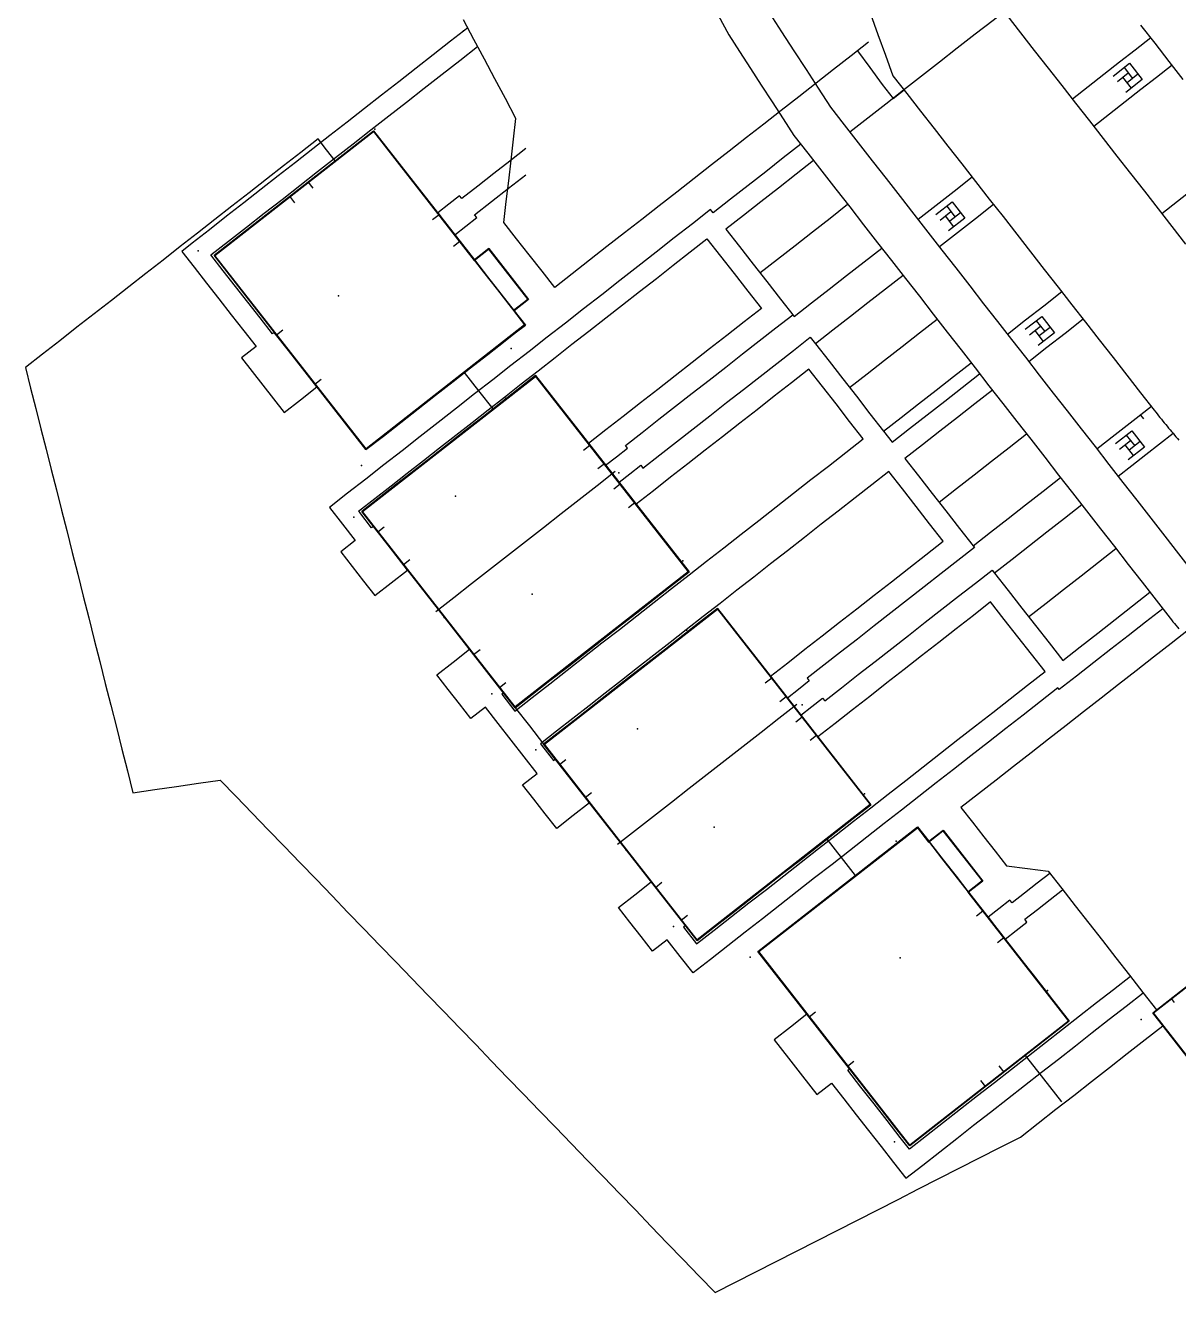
# Model space of a CAD drawing. Header units: metres. Extents: x 337936 to 338469, y 373266 to 374026.
# Drawn here: x 337988.9 to 338038.9, y 373703.4 to 373758.3 of the extents above; entities that cross this region are included whole.
import ezdxf

# ---------------------------------------------------------------- set-up
doc = ezdxf.new("R2010")
doc.units = ezdxf.units.M
for name, color, linetype in [('3D_LINES', 3, 'Continuous'), ('3D_Points', 1, 'Continuous'), ('PLOTS EXTERNAL LEVEL', 6, 'Continuous'), ('PLOTS FFL', 5, 'Continuous')]:
    doc.layers.add(name, color=color, linetype=linetype)

msp = doc.modelspace()

# ---------------------------------------------------------------- linework, layer by layer
at = {"layer": '3D_LINES'}
for points in [[(338034.701, 373761.504, 33.971), (338033.926, 373760.899, 33.973), (338033.151, 373760.293, 33.975), (338032.376, 373759.688, 33.977), (338031.602, 373759.083, 33.979), (338030.827, 373758.477, 33.981), (338030.052, 373757.872, 33.982), (338029.277, 373757.267, 33.984), (338028.502, 373756.662, 33.986), (338027.728, 373756.056, 33.988), (338026.953, 373755.451, 33.99), (338026.178, 373754.846, 33.992), (338025.403, 373754.24, 33.993), (338024.629, 373753.635, 33.995)], [(338021.142, 373758.79, 34.053), (338021.67, 373757.977, 34.044), (338022.198, 373757.163, 34.035), (338022.726, 373756.349, 34.026), (338023.253, 373755.536, 34.017), (338023.781, 373754.722, 34.008), (338024.384, 373753.948, 33.999), (338024.987, 373753.174, 33.99), (338025.591, 373752.4, 33.98), (338026.194, 373751.627, 33.971), (338026.797, 373750.853, 33.962), (338027.4, 373750.079, 33.952), (338028.004, 373749.305, 33.946), (338028.607, 373748.531, 33.946), (338029.21, 373747.757, 33.946), (338029.813, 373746.983, 33.946), (338030.416, 373746.209, 33.946), (338031.02, 373745.435, 33.946), (338031.623, 373744.661, 33.945), (338032.226, 373743.887, 33.927), (338032.829, 373743.114, 33.909), (338033.433, 373742.34, 33.891), (338034.036, 373741.566, 33.873), (338034.639, 373740.792, 33.854), (338035.242, 373740.018, 33.88), (338035.845, 373739.244, 33.906), (338036.449, 373738.47, 33.922), (338037.052, 373737.696, 33.934), (338037.655, 373736.922, 33.947), (338038.258, 373736.148, 33.96), (338038.862, 373735.374, 33.972), (338039.465, 373734.601, 33.985)], [(338025.514, 373758.762, 34.021), (338025.84, 373757.867, 34.013), (338026.166, 373756.971, 34.005), (338026.492, 373756.076, 33.997), (338027.088, 373755.314, 33.988), (338027.683, 373754.551, 33.979), (338028.279, 373753.789, 33.969), (338028.874, 373753.027, 33.96), (338029.47, 373752.264, 33.951), (338030.066, 373751.502, 33.942), (338030.661, 373750.739, 33.941), (338031.257, 373749.977, 33.941), (338031.853, 373749.215, 33.941), (338032.448, 373748.452, 33.941), (338033.044, 373747.69, 33.941), (338033.639, 373746.928, 33.941), (338034.235, 373746.165, 33.936), (338034.831, 373745.403, 33.918), (338035.426, 373744.641, 33.9), (338036.022, 373743.878, 33.882), (338036.617, 373743.116, 33.864), (338037.213, 373742.354, 33.877), (338037.809, 373741.591, 33.903), (338037.87, 373741.514, 33.906), (338037.931, 373741.436, 33.908), (338037.992, 373741.359, 33.911), (338038.054, 373741.281, 33.914), (338038.116, 373741.204, 33.916), (338038.178, 373741.128, 33.919), (338038.24, 373741.051, 33.922), (338038.303, 373740.974, 33.924), (338038.365, 373740.898, 33.927), (338038.429, 373740.822, 33.929), (338038.492, 373740.746, 33.93), (338038.555, 373740.671, 33.931), (338038.619, 373740.595, 33.932), (338038.683, 373740.52, 33.934), (338038.747, 373740.445, 33.935), (338038.811, 373740.37, 33.936), (338038.876, 373740.295, 33.938)], [(338025.431, 373757.528, 34.141), (338024.676, 373756.938, 34.141), (338023.921, 373756.349, 34.141), (338023.166, 373755.759, 34.141), (338022.411, 373755.169, 34.141), (338021.656, 373754.579, 34.141), (338020.901, 373753.989, 34.141), (338020.146, 373753.399, 34.141), (338019.391, 373752.809, 34.141), (338018.636, 373752.219, 34.141), (338017.881, 373751.63, 34.141), (338017.126, 373751.04, 34.141), (338016.371, 373750.45, 34.141), (338015.616, 373749.86, 34.141), (338014.861, 373749.27, 34.141), (338014.106, 373748.68, 34.141), (338013.351, 373748.09, 34.141), (338012.596, 373747.5, 34.141), (338011.841, 373746.911, 34.141), (338011.292, 373747.614, 34.141), (338010.742, 373748.318, 34.141), (338010.192, 373749.022, 34.141), (338009.642, 373749.726, 34.141), (338009.745, 373750.627, 34.141), (338009.849, 373751.528, 34.141), (338009.952, 373752.43, 34.141), (338010.056, 373753.331, 34.141), (338010.159, 373754.232, 34.141), (338009.704, 373755.087, 34.141), (338009.25, 373755.942, 34.141), (338008.795, 373756.797, 34.141), (338008.341, 373757.652, 34.141), (338007.886, 373758.506, 34.141)], [(338018.922, 373758.706, 33.382), (338019.377, 373757.851, 33.382), (338019.848, 373757.125, 33.382), (338020.319, 373756.398, 33.382), (338020.79, 373755.672, 33.382), (338021.261, 373754.946, 33.382), (338021.732, 373754.219, 33.382), (338022.204, 373753.493, 33.382), (338022.807, 373752.719, 33.382), (338023.41, 373751.945, 33.382), (338024.013, 373751.171, 33.382), (338024.617, 373750.397, 33.382), (338025.22, 373749.623, 33.382), (338025.823, 373748.849, 33.382), (338026.427, 373748.075, 33.382), (338027.03, 373747.301, 33.382), (338027.633, 373746.527, 33.382), (338028.236, 373745.753, 33.382), (338028.84, 373744.979, 33.382), (338029.443, 373744.205, 33.382), (338030.046, 373743.431, 33.382), (338030.649, 373742.657, 33.382), (338031.253, 373741.883, 33.382), (338031.856, 373741.109, 33.382), (338032.459, 373740.335, 33.382), (338033.063, 373739.561, 33.382), (338033.666, 373738.787, 33.382), (338034.269, 373738.013, 33.382), (338034.872, 373737.239, 33.382), (338035.476, 373736.465, 33.382), (338036.079, 373735.691, 33.382), (338036.682, 373734.917, 33.382), (338037.285, 373734.143, 33.382), (338037.889, 373733.369, 33.382), (338038.492, 373732.595, 33.382), (338038.554, 373732.517, 33.382), (338038.616, 373732.439, 33.382), (338038.679, 373732.361, 33.382), (338038.742, 373732.284, 33.382), (338038.806, 373732.207, 33.382), (338038.87, 373732.131, 33.382)], [(338031.422, 373758.7, 33.978), (338032.017, 373757.937, 33.968), (338032.613, 373757.175, 33.959), (338033.209, 373756.413, 33.95), (338033.804, 373755.65, 33.941), (338034.4, 373754.888, 33.932), (338034.995, 373754.126, 33.931), (338035.591, 373753.363, 33.931), (338036.187, 373752.601, 33.931), (338036.782, 373751.839, 33.931), (338037.378, 373751.076, 33.931), (338037.973, 373750.314, 33.931), (338038.569, 373749.552, 33.931), (338039.165, 373748.789, 33.916)], [(338039.065, 373755.918, 33.924), (338038.452, 373756.702, 33.924), (338037.84, 373757.486, 33.924), (338037.227, 373758.271, 33.932)], [(338008.075, 373758.152, 34.141), (338007.329, 373757.57, 34.145), (338006.583, 373756.987, 34.149), (338005.838, 373756.404, 34.152), (338005.092, 373755.822, 34.156), (338004.346, 373755.239, 34.16), (338003.601, 373754.657, 34.164), (338002.855, 373754.074, 34.168), (338002.109, 373753.492, 34.172), (338001.364, 373752.909, 34.175), (338000.618, 373752.326, 34.179), (337999.872, 373751.744, 34.183), (337999.127, 373751.161, 34.187), (337998.381, 373750.579, 34.191), (337997.635, 373749.996, 34.195), (337996.89, 373749.413, 34.198), (337996.144, 373748.831, 34.202), (337995.689, 373748.475, 34.201), (337996.226, 373747.788, 34.199), (337996.763, 373747.101, 34.197), (337997.3, 373746.414, 34.195), (337997.836, 373745.727, 34.193), (337998.373, 373745.039, 34.191), (337998.91, 373744.352, 34.189), (337998.28, 373743.86, 34.187), (337998.742, 373743.269, 34.186), (337999.203, 373742.678, 34.184), (337999.665, 373742.087, 34.182), (338000.127, 373741.496, 34.181), (338000.836, 373742.05, 34.179), (338001.545, 373742.604, 34.177), (338000.93, 373743.392, 34.175), (338000.314, 373744.18, 34.172), (337999.698, 373744.968, 34.17), (337999.62, 373744.906, 34.17), (337999.086, 373745.589, 34.168), (337998.553, 373746.272, 34.166), (337998.019, 373746.955, 34.164), (337997.486, 373747.637, 34.162), (337996.952, 373748.32, 34.16), (337997.722, 373748.922, 34.158), (337998.492, 373749.524, 34.156), (337999.262, 373750.125, 34.154), (338000.033, 373750.727, 34.151), (338000.803, 373751.329, 34.149), (338001.573, 373751.93, 34.147), (338002.343, 373752.532, 34.145), (338003.113, 373753.134, 34.143), (338003.883, 373753.735, 34.141), (338004.653, 373754.337, 34.141), (338005.423, 373754.939, 34.141), (338006.193, 373755.54, 34.141), (338006.964, 373756.142, 34.141), (338007.734, 373756.744, 34.141), (338008.504, 373757.345, 34.141)], [(338037.656, 373757.722, 33.926), (338036.976, 373757.191, 33.927), (338036.297, 373756.66, 33.929), (338035.618, 373756.129, 33.931), (338034.938, 373755.599, 33.932), (338034.259, 373755.068, 33.934)], [(338025.431, 373757.528, 34.014), (338024.958, 373757.158, 34.015), (338025.488, 373756.432, 34.007), (338026.019, 373755.706, 33.998), (338026.497, 373755.095, 33.991), (338026.97, 373755.464, 33.99)], [(338038.579, 373756.54, 33.924), (338037.9, 373756.009, 33.925), (338037.221, 373755.478, 33.927), (338036.541, 373754.947, 33.928), (338035.862, 373754.417, 33.93), (338035.183, 373753.886, 33.931)], [(338036.024, 373756.066, 33.928), (338036.733, 373756.62, 33.926), (338037.287, 373755.911, 33.926), (338036.578, 373755.357, 33.928)], [(338036.209, 373755.83, 33.928), (338036.681, 373756.199, 33.927)], [(338036.814, 373755.541, 33.927), (338036.445, 373756.014, 33.927)], [(338036.497, 373756.435, 33.927), (338036.866, 373755.962, 33.927)], [(338037.102, 373756.147, 33.926), (338036.63, 373755.778, 33.927)], [(338002.333, 373752.398, 34.129), (338001.964, 373752.87, 34.125), (338001.595, 373753.343, 34.125), (338000.849, 373752.761, 34.125), (338000.103, 373752.178, 34.125), (337999.357, 373751.595, 34.125), (337998.612, 373751.013, 34.125), (337997.866, 373750.43, 34.125), (337997.12, 373749.847, 34.125), (337996.374, 373749.265, 34.13), (337995.629, 373748.682, 34.13), (337994.883, 373748.1, 34.13), (337994.137, 373747.517, 34.13), (337993.392, 373746.934, 34.13), (337992.646, 373746.352, 34.13), (337991.9, 373745.769, 34.13), (337991.154, 373745.186, 34.13), (337990.409, 373744.604, 34.13), (337989.663, 373744.021, 34.13), (337988.917, 373743.439, 34.13), (337989.141, 373742.557, 34.13), (337989.365, 373741.676, 34.13), (337989.589, 373740.794, 34.13), (337989.813, 373739.913, 34.13), (337990.037, 373739.031, 34.13), (337990.261, 373738.15, 34.13), (337990.485, 373737.269, 34.13), (337990.709, 373736.387, 34.13), (337990.947, 373735.441, 34.13), (337991.186, 373734.495, 34.13), (337991.425, 373733.548, 34.13), (337991.664, 373732.602, 34.13), (337991.903, 373731.656, 34.13), (337992.142, 373730.709, 34.13), (337992.38, 373729.763, 34.13), (337992.619, 373728.817, 34.13), (337992.858, 373727.87, 34.13), (337993.097, 373726.924, 34.13), (337993.336, 373725.978, 34.13), (337993.575, 373725.031, 34.13), (337994.521, 373725.169, 34.13), (337995.467, 373725.306, 34.13), (337996.413, 373725.443, 34.13), (337997.359, 373725.58, 34.13), (337998.05, 373724.864, 34.13), (337998.742, 373724.148, 34.13), (337999.433, 373723.432, 34.13), (338000.124, 373722.716, 34.13), (338000.816, 373722, 34.13), (338001.507, 373721.284, 34.13), (338002.199, 373720.568, 34.13), (338002.89, 373719.852, 34.13), (338003.581, 373719.137, 33.961), (338004.273, 373718.421, 33.946), (338004.964, 373717.705, 33.93), (338005.656, 373716.989, 33.915), (338006.347, 373716.273, 33.9), (338007.038, 373715.557, 33.889), (338007.73, 373714.841, 33.89), (338008.421, 373714.125, 33.891), (338009.112, 373713.409, 33.892), (338009.804, 373712.693, 33.892), (338010.495, 373711.977, 33.893), (338011.187, 373711.261, 33.867), (338011.878, 373710.545, 33.812), (338012.569, 373709.829, 33.789), (338013.261, 373709.113, 33.79), (338013.952, 373708.397, 33.79), (338014.644, 373707.681, 33.79), (338015.335, 373706.965, 33.791), (338016.026, 373706.249, 33.791), (338016.718, 373705.533, 33.801), (338017.409, 373704.817, 33.827), (338018.101, 373704.101, 33.852), (338018.792, 373703.385, 33.878), (338019.673, 373703.834, 33.873), (338020.554, 373704.283, 33.869), (338021.435, 373704.732, 33.864), (338022.316, 373705.181, 33.859), (338023.197, 373705.63, 33.854), (338024.078, 373706.079, 33.849), (338024.959, 373706.528, 33.844), (338025.84, 373706.976, 33.839), (338026.721, 373707.425, 33.821), (338027.602, 373707.874, 33.822), (338028.483, 373708.323, 33.843), (338029.364, 373708.772, 33.864), (338030.245, 373709.221, 33.886), (338031.126, 373709.67, 33.907), (338032.007, 373710.119, 33.929), (338032.779, 373710.722, 33.955), (338033.55, 373711.325, 33.981), (338034.322, 373711.928, 34.007), (338035.094, 373712.531, 34.033), (338035.866, 373713.134, 34.059), (338036.638, 373713.737, 34.085), (338037.41, 373714.34, 34.111), (338038.181, 373714.943, 34.125)], [(337997.093, 373748.303, 34.141), (337997.69, 373747.538, 34.141), (337998.288, 373746.773, 34.141), (337998.885, 373746.008, 34.141), (337999.483, 373745.243, 34.141), (338000.081, 373744.478, 34.141), (338000.678, 373743.714, 34.141), (338001.276, 373742.949, 34.141), (338001.873, 373742.184, 34.141), (338002.471, 373741.419, 34.141), (338003.069, 373740.654, 34.141), (338003.666, 373739.889, 34.141), (338004.421, 373740.478, 34.141), (338005.175, 373741.068, 34.141), (338005.929, 373741.657, 34.141), (338006.684, 373742.246, 34.141), (338007.438, 373742.836, 34.141), (338008.192, 373743.425, 34.141), (338008.947, 373744.014, 34.141), (338009.701, 373744.604, 34.141), (338010.137, 373744.945, 34.141), (338010.573, 373745.285, 34.141), (338009.976, 373746.05, 34.141), (338009.378, 373746.815, 34.141), (338008.78, 373747.58, 34.141), (338008.183, 373748.345, 34.141), (338007.585, 373749.11, 34.141), (338006.988, 373749.875, 34.141), (338006.39, 373750.64, 34.141), (338005.792, 373751.405, 34.141), (338005.195, 373752.169, 34.141), (338004.597, 373752.934, 34.141), (338003.999, 373753.699, 34.141)], [(338022.499, 373753.113, 33.992), (338021.739, 373752.519, 33.992), (338020.979, 373751.925, 33.992), (338020.219, 373751.332, 33.992), (338019.459, 373750.738, 33.992), (338018.699, 373750.144, 33.992), (338018.592, 373750.281, 33.992), (338017.806, 373749.667, 33.992), (338017.02, 373749.053, 33.992), (338016.234, 373748.439, 33.992), (338015.448, 373747.825, 33.992), (338014.662, 373747.211, 33.992), (338013.876, 373746.597, 33.992), (338013.09, 373745.983, 33.992), (338012.304, 373745.368, 33.992), (338011.518, 373744.754, 33.992), (338010.732, 373744.14, 33.992), (338009.946, 373743.526, 33.992), (338009.16, 373742.912, 33.992), (338008.374, 373742.298, 33.992), (338007.588, 373741.684, 33.992), (338006.802, 373741.07, 33.992), (338006.016, 373740.456, 33.992), (338005.23, 373739.842, 33.992), (338004.444, 373739.227, 33.992), (338003.658, 373738.613, 33.992), (338002.872, 373737.999, 33.992), (338002.086, 373737.385, 33.992), (338002.646, 373736.668, 33.992), (338003.206, 373735.951, 33.992), (338002.576, 373735.458, 33.992), (338003.068, 373734.828, 33.992), (338003.561, 373734.198, 33.992), (338004.053, 373733.567, 33.992), (338004.763, 373734.121, 33.992), (338005.472, 373734.675, 33.992), (338004.979, 373735.306, 33.992), (338004.487, 373735.936, 33.992), (338003.994, 373736.567, 33.992), (338003.915, 373736.505, 33.992), (338003.401, 373737.163, 33.992), (338003.349, 373737.23, 33.992), (338004.051, 373737.778, 33.99), (338004.753, 373738.327, 33.987), (338005.454, 373738.875, 33.985), (338006.156, 373739.423, 33.983), (338006.858, 373739.971, 33.981), (338007.559, 373740.52, 33.979), (338008.261, 373741.068, 33.977), (338008.963, 373741.616, 33.975), (338009.665, 373742.164, 33.973), (338010.396, 373742.736, 33.973), (338011.127, 373743.307, 33.973), (338011.858, 373743.878, 33.973), (338012.589, 373744.449, 33.973), (338013.32, 373745.02, 33.973), (338014.051, 373745.591, 33.973), (338014.782, 373746.162, 33.973), (338015.513, 373746.733, 33.973), (338016.244, 373747.305, 33.973), (338016.975, 373747.876, 33.973), (338017.706, 373748.447, 33.973), (338018.437, 373749.018, 33.973), (338019.026, 373748.264, 33.973), (338019.615, 373747.51, 33.973), (338020.204, 373746.757, 33.973), (338020.793, 373746.003, 33.973), (338020.044, 373745.418, 33.973), (338019.296, 373744.834, 33.973), (338018.548, 373744.249, 33.973), (338017.8, 373743.665, 33.973), (338017.052, 373743.08, 33.973), (338016.303, 373742.496, 33.973), (338015.555, 373741.911, 33.973), (338014.807, 373741.326, 33.973), (338014.059, 373740.742, 33.973), (338013.311, 373740.157, 33.973), (338013.68, 373739.684, 33.973), (338014.049, 373739.212, 33.973), (338014.522, 373739.581, 33.973), (338014.995, 373739.95, 33.973), (338014.903, 373740.069, 33.973), (338015.627, 373740.635, 33.973), (338016.352, 373741.201, 33.973), (338017.076, 373741.767, 33.973), (338017.801, 373742.333, 33.973), (338018.525, 373742.899, 33.973), (338019.25, 373743.465, 33.973), (338019.975, 373744.031, 33.973), (338020.699, 373744.597, 33.973), (338021.424, 373745.163, 33.973), (338022.148, 373745.73, 33.973)], [(338010.586, 373752.927, 34.125), (338009.894, 373752.386, 34.125), (338009.201, 373751.845, 34.125), (338008.509, 373751.304, 34.125), (338007.817, 373750.763, 34.125), (338007.724, 373750.881, 34.125), (338007.251, 373750.512, 34.125), (338006.779, 373750.142, 34.125), (338007.148, 373749.669, 34.125), (338007.517, 373749.197, 34.125), (338007.99, 373749.566, 34.125), (338008.463, 373749.935, 34.125), (338008.371, 373750.054, 34.125), (338009.109, 373750.631, 34.125), (338009.848, 373751.208, 34.125), (338010.586, 373751.785, 34.125)], [(338041.534, 373752.757, 33.924), (338040.855, 373752.226, 33.925), (338040.176, 373751.696, 33.927), (338039.496, 373751.165, 33.928), (338038.817, 373750.634, 33.93), (338038.138, 373750.103, 33.931)], [(338023.053, 373752.404, 33.999), (338022.293, 373751.81, 34.001), (338021.533, 373751.216, 34.003), (338020.773, 373750.623, 34.004), (338020.013, 373750.029, 34.006), (338019.253, 373749.435, 34.008), (338019.844, 373748.679, 33.999), (338020.435, 373747.922, 33.99), (338021.026, 373747.166, 33.981), (338021.617, 373746.409, 33.971), (338022.208, 373745.653, 33.962), (338022.967, 373746.246, 33.961), (338023.726, 373746.839, 33.959), (338024.485, 373747.432, 33.957), (338025.244, 373748.025, 33.955), (338026.003, 373748.618, 33.953)], [(338029.925, 373751.682, 33.944), (338029.143, 373751.071, 33.946), (338028.361, 373750.46, 33.948), (338027.579, 373749.849, 33.95)], [(338001.388, 373751.211, 34.142), (338001.17, 373751.489, 34.132)], [(338000.582, 373750.582, 34.144), (338000.365, 373750.86, 34.134)], [(338020.731, 373747.544, 33.985), (338021.49, 373748.137, 33.983), (338022.25, 373748.731, 33.982), (338023.009, 373749.324, 33.98), (338023.769, 373749.917, 33.978), (338024.528, 373750.511, 33.976)], [(338028.344, 373750.066, 33.945), (338029.053, 373750.62, 33.944), (338029.607, 373749.911, 33.943), (338028.898, 373749.356, 33.945)], [(338030.849, 373750.5, 33.941), (338030.066, 373749.889, 33.943), (338029.284, 373749.277, 33.944), (338028.501, 373748.666, 33.946)], [(338006.555, 373749.855, 34.125), (338006.833, 373750.072, 34.125)], [(338028.529, 373749.829, 33.945), (338029.001, 373750.199, 33.944)], [(338029.134, 373749.541, 33.944), (338028.765, 373750.014, 33.944)], [(338028.817, 373750.435, 33.944), (338029.186, 373749.962, 33.944)], [(338029.422, 373750.147, 33.943), (338028.95, 373749.778, 33.944)], [(338007.462, 373748.695, 34.125), (338007.74, 373748.912, 34.125)], [(338010.709, 373746.391, 34.116), (338010.134, 373747.127, 34.125), (338009.559, 373747.863, 34.125), (338008.983, 373748.599, 34.125), (338008.363, 373748.114, 34.125), (338008.938, 373747.378, 34.125), (338009.513, 373746.642, 34.125), (338010.088, 373745.906, 34.125)], [(338026.926, 373747.435, 33.949), (338026.167, 373746.842, 33.951), (338025.408, 373746.249, 33.953), (338024.649, 373745.656, 33.954), (338023.891, 373745.064, 33.956), (338023.132, 373744.471, 33.958), (338023.723, 373743.714, 33.958), (338024.314, 373742.958, 33.958), (338024.905, 373742.201, 33.957), (338025.496, 373741.445, 33.957), (338026.087, 373740.688, 33.953), (338026.845, 373741.28, 33.953), (338027.603, 373741.873, 33.952), (338028.361, 373742.465, 33.952), (338029.119, 373743.057, 33.951), (338029.877, 373743.649, 33.949)], [(338033.804, 373746.717, 33.941), (338033.02, 373746.105, 33.942), (338032.236, 373745.493, 33.944), (338031.452, 373744.88, 33.946)], [(338032.223, 373745.101, 33.944), (338032.932, 373745.655, 33.943), (338033.486, 373744.946, 33.927), (338032.777, 373744.392, 33.928)], [(337999.788, 373744.853, 34.145), (338000.065, 373745.071, 34.159)], [(338024.609, 373742.579, 33.958), (338025.368, 373743.172, 33.956), (338026.126, 373743.764, 33.954), (338026.884, 373744.357, 33.953), (338027.643, 373744.949, 33.951), (338028.401, 373745.542, 33.949)], [(338034.727, 373745.535, 33.921), (338033.943, 373744.923, 33.922), (338033.159, 373744.31, 33.922), (338032.374, 373743.697, 33.923)], [(338032.407, 373744.865, 33.939), (338032.88, 373745.234, 33.939)], [(338033.013, 373744.577, 33.928), (338032.644, 373745.049, 33.939)], [(338032.695, 373745.471, 33.943), (338033.065, 373744.998, 33.933)], [(338033.301, 373745.182, 33.933), (338032.828, 373744.813, 33.933)], [(338029.966, 373735.724, 33.802), (338030.023, 373735.651, 33.802), (338029.298, 373735.085, 33.802), (338028.573, 373734.519, 33.802), (338027.849, 373733.953, 33.802), (338027.124, 373733.387, 33.802), (338026.4, 373732.82, 33.802), (338025.675, 373732.254, 33.802), (338024.951, 373731.688, 33.802), (338024.226, 373731.122, 33.802), (338023.502, 373730.556, 33.802), (338022.777, 373729.99, 33.802), (338022.869, 373729.872, 33.802), (338022.396, 373729.502, 33.802), (338021.924, 373729.133, 33.802), (338021.554, 373729.606, 33.802), (338021.185, 373730.079, 33.802), (338021.933, 373730.663, 33.802), (338022.681, 373731.248, 33.802), (338023.43, 373731.832, 33.802), (338024.178, 373732.417, 33.802), (338024.926, 373733.001, 33.802), (338025.674, 373733.586, 33.802), (338026.422, 373734.171, 33.802), (338027.171, 373734.755, 33.802), (338027.919, 373735.34, 33.802), (338028.667, 373735.924, 33.802), (338028.078, 373736.678, 33.802), (338027.489, 373737.432, 33.802), (338026.9, 373738.186, 33.802), (338026.311, 373738.939, 33.802), (338025.58, 373738.368, 33.802), (338024.849, 373737.797, 33.802), (338024.118, 373737.226, 33.802), (338023.387, 373736.655, 33.802), (338022.656, 373736.084, 33.802), (338021.925, 373735.513, 33.802), (338021.194, 373734.941, 33.802), (338020.463, 373734.37, 33.802), (338019.732, 373733.799, 33.802), (338019.001, 373733.228, 33.802), (338018.27, 373732.657, 33.802), (338017.539, 373732.086, 33.802), (338016.837, 373731.537, 33.802), (338016.136, 373730.989, 33.802), (338015.434, 373730.441, 33.802), (338014.732, 373729.893, 33.802), (338014.03, 373729.344, 33.802), (338013.329, 373728.796, 33.802), (338012.627, 373728.248, 33.802), (338011.925, 373727.7, 33.802), (338011.223, 373727.151, 33.802), (338011.275, 373727.085, 33.803), (338011.79, 373726.426, 33.811), (338011.869, 373726.488, 33.811), (338012.361, 373725.858, 33.818), (338012.854, 373725.227, 33.826), (338013.346, 373724.597, 33.833), (338012.637, 373724.043, 33.841), (338011.928, 373723.489, 33.849), (338011.435, 373724.119, 33.856), (338010.943, 373724.749, 33.863), (338010.45, 373725.38, 33.87), (338011.081, 373725.872, 33.877), (338010.52, 373726.589, 33.885), (338009.96, 373727.306, 33.893), (338009.4, 373728.024, 33.901), (338008.84, 373728.741, 33.909), (338008.209, 373728.248, 33.916), (338007.717, 373728.879, 33.924), (338007.224, 373729.509, 33.931), (338006.732, 373730.139, 33.938), (338007.441, 373730.693, 33.946), (338008.15, 373731.248, 33.954), (338008.642, 373730.617, 33.961), (338009.135, 373729.987, 33.968), (338009.628, 373729.356, 33.975), (338009.549, 373729.295, 33.976), (338010.115, 373728.57, 33.976), (338010.87, 373729.159, 33.976), (338011.624, 373729.749, 33.976), (338012.378, 373730.338, 33.976), (338013.133, 373730.927, 33.976), (338013.887, 373731.517, 33.976), (338014.642, 373732.106, 33.976), (338015.396, 373732.696, 33.976), (338016.15, 373733.285, 33.976), (338016.905, 373733.874, 33.976), (338017.659, 373734.464, 33.976), (338018.413, 373735.053, 33.976), (338019.168, 373735.643, 33.976), (338019.922, 373736.232, 33.976), (338020.677, 373736.821, 33.976), (338021.431, 373737.411, 33.976), (338022.185, 373738, 33.976), (338022.94, 373738.59, 33.976), (338023.694, 373739.179, 33.976), (338024.449, 373739.768, 33.976), (338025.203, 373740.358, 33.976), (338024.614, 373741.112, 33.976), (338024.025, 373741.865, 33.976), (338023.436, 373742.619, 33.976), (338022.847, 373743.373, 33.976), (338022.099, 373742.788, 33.976), (338021.351, 373742.204, 33.976), (338020.603, 373741.619, 33.976), (338019.855, 373741.035, 33.976), (338019.106, 373740.45, 33.976), (338018.358, 373739.866, 33.976), (338017.61, 373739.281, 33.976), (338016.862, 373738.696, 33.976), (338016.114, 373738.112, 33.976), (338015.365, 373737.527, 33.976), (338014.996, 373738, 33.976), (338014.627, 373738.473, 33.976), (338015.099, 373738.842, 33.977), (338015.572, 373739.212, 33.977), (338015.665, 373739.093, 33.977), (338016.389, 373739.66, 33.977), (338017.114, 373740.226, 33.977), (338017.838, 373740.792, 33.977), (338018.563, 373741.358, 33.977), (338019.287, 373741.924, 33.977), (338020.012, 373742.49, 33.977), (338020.736, 373743.056, 33.977), (338021.461, 373743.622, 33.977), (338022.186, 373744.188, 33.977), (338022.91, 373744.754, 33.977), (338023.132, 373744.471, 33.977)], [(338001.456, 373742.718, 34.146), (338001.734, 373742.935, 34.161)], [(338006.811, 373732.961, 33.98), (338007.071, 373732.628, 33.975), (338007.666, 373731.867, 33.975), (338008.261, 373731.105, 33.975), (338008.856, 373730.344, 33.975), (338009.451, 373729.582, 33.976), (338009.792, 373729.146, 33.975), (338010.132, 373728.71, 33.975), (338010.885, 373729.298, 33.975), (338011.638, 373729.886, 33.975), (338012.391, 373730.474, 33.975), (338013.143, 373731.062, 33.975), (338013.896, 373731.651, 33.975), (338014.649, 373732.239, 33.975), (338015.401, 373732.827, 33.975), (338016.154, 373733.415, 33.975), (338016.907, 373734.003, 33.975), (338017.659, 373734.591, 33.975), (338017.323, 373735.021, 33.975), (338016.726, 373735.785, 33.975), (338016.129, 373736.55, 33.975), (338015.532, 373737.314, 33.975), (338014.935, 373738.078, 33.975), (338014.338, 373738.842, 33.976), (338013.784, 373739.551, 33.975), (338013.231, 373740.259, 33.975), (338012.677, 373740.968, 33.975), (338012.124, 373741.676, 33.974), (338011.57, 373742.385, 33.974), (338011.016, 373743.094, 33.974), (338010.264, 373742.506, 33.974), (338009.511, 373741.917, 33.973), (338008.758, 373741.329, 33.976), (338008.006, 373740.741, 33.978), (338007.253, 373740.153, 33.98), (338006.5, 373739.565, 33.983), (338005.748, 373738.977, 33.985), (338004.995, 373738.389, 33.987), (338004.242, 373737.801, 33.99), (338003.489, 373737.213, 33.992), (338004.043, 373736.504, 33.99), (338004.597, 373735.796, 33.988), (338005.15, 373735.087, 33.986), (338005.704, 373734.379, 33.984), (338006.257, 373733.67, 33.982), (338006.811, 373732.961, 33.98)], [(338009.173, 373741.654, 33.995), (338008.558, 373742.442, 34.015), (338007.942, 373743.23, 34.049)], [(338026.087, 373740.688, 33.953), (338026.456, 373740.215, 33.942), (338027.214, 373740.807, 33.942), (338027.972, 373741.4, 33.941), (338028.73, 373741.992, 33.941), (338029.487, 373742.584, 33.941), (338030.245, 373743.176, 33.94)], [(338030.798, 373742.466, 33.923), (338030.041, 373741.874, 33.924), (338029.283, 373741.282, 33.924), (338028.526, 373740.69, 33.925), (338027.768, 373740.098, 33.925), (338027.01, 373739.506, 33.926), (338027.601, 373738.75, 33.908), (338028.193, 373737.993, 33.89), (338028.784, 373737.237, 33.872), (338029.375, 373736.48, 33.854), (338029.966, 373735.724, 33.851), (338030.722, 373736.315, 33.855), (338031.479, 373736.906, 33.86), (338032.236, 373737.497, 33.864), (338032.993, 373738.089, 33.869), (338033.749, 373738.68, 33.874)], [(338037.682, 373741.753, 33.898), (338036.897, 373741.139, 33.893), (338036.111, 373740.525, 33.888), (338035.325, 373739.911, 33.883)], [(338037.21, 373741.383, 33.895), (338037.336, 373741.222, 33.9)], [(338036.121, 373740.153, 33.895), (338036.831, 373740.707, 33.899), (338037.385, 373739.997, 33.922), (338036.675, 373739.443, 33.917)], [(338013.087, 373739.87, 33.976), (338013.365, 373740.087, 33.999)], [(338028.488, 373737.615, 33.881), (338029.245, 373738.207, 33.881), (338030.002, 373738.798, 33.88), (338030.76, 373739.39, 33.88), (338031.517, 373739.981, 33.879), (338032.274, 373740.573, 33.879)], [(338038.626, 373740.587, 33.933), (338038.031, 373740.122, 33.929), (338037.437, 373739.657, 33.925), (338036.842, 373739.193, 33.921), (338036.247, 373738.728, 33.917)], [(338036.306, 373739.916, 33.903), (338036.779, 373740.285, 33.906)], [(338036.912, 373739.628, 33.919), (338036.542, 373740.101, 33.904)], [(338036.594, 373740.522, 33.898), (338036.964, 373740.049, 33.914)], [(338037.2, 373740.234, 33.915), (338036.727, 373739.864, 33.913)], [(338013.717, 373739.065, 33.986), (338013.995, 373739.282, 33.976)], [(338014.456, 373738.935, 33.976), (338013.68, 373738.328, 33.975), (338012.903, 373737.722, 33.975), (338012.127, 373737.115, 33.975), (338011.351, 373736.508, 33.975), (338010.574, 373735.902, 33.975), (338009.798, 373735.295, 33.975), (338009.022, 373734.689, 33.975), (338008.245, 373734.082, 33.975), (338007.469, 373733.476, 33.975), (338006.693, 373732.869, 33.975)], [(338014.403, 373738.186, 33.976), (338014.681, 373738.403, 33.976)], [(338015.033, 373737.38, 33.989), (338015.311, 373737.597, 33.98)], [(338034.672, 373737.497, 33.907), (338033.915, 373736.906, 33.903), (338033.159, 373736.315, 33.898), (338032.402, 373735.724, 33.893), (338031.646, 373735.133, 33.888), (338030.889, 373734.542, 33.884), (338031.48, 373733.785, 33.896), (338032.071, 373733.029, 33.908), (338032.662, 373732.272, 33.921), (338033.253, 373731.516, 33.933), (338033.844, 373730.759, 33.945), (338034.6, 373731.35, 33.95), (338035.356, 373731.94, 33.955), (338036.111, 373732.53, 33.96), (338036.867, 373733.121, 33.964), (338037.622, 373733.711, 33.969)], [(338004.176, 373736.334, 33.988), (338004.454, 373736.551, 34.002)], [(338032.367, 373732.651, 33.914), (338033.123, 373733.241, 33.919), (338033.879, 373733.832, 33.924), (338034.635, 373734.423, 33.929), (338035.391, 373735.013, 33.934), (338036.147, 373735.604, 33.938)], [(338005.29, 373734.908, 33.983), (338005.568, 373735.125, 33.997)], [(338038.177, 373733.002, 33.803), (338037.429, 373732.418, 33.803), (338036.681, 373731.833, 33.803), (338035.933, 373731.249, 33.803), (338035.185, 373730.665, 33.803), (338034.437, 373730.08, 33.803), (338033.689, 373729.496, 33.803), (338033.631, 373729.57, 33.803), (338032.879, 373728.982, 33.803), (338032.127, 373728.394, 33.803), (338031.375, 373727.807, 33.803), (338030.622, 373727.219, 33.803), (338029.87, 373726.631, 33.803), (338029.118, 373726.044, 33.803), (338028.366, 373725.456, 33.803), (338027.614, 373724.868, 33.803), (338026.861, 373724.28, 33.803), (338026.109, 373723.693, 33.803), (338025.357, 373723.105, 33.803), (338024.605, 373722.517, 33.803), (338023.852, 373721.93, 33.803), (338023.1, 373721.342, 33.803), (338022.348, 373720.754, 33.803), (338021.596, 373720.166, 33.803), (338020.843, 373719.579, 33.803), (338020.091, 373718.991, 33.803), (338019.339, 373718.403, 33.803), (338018.587, 373717.816, 33.803), (338017.834, 373717.228, 33.803), (338017.274, 373717.945, 33.803), (338016.714, 373718.662, 33.803), (338016.083, 373718.169, 33.803), (338015.591, 373718.8, 33.803), (338015.098, 373719.43, 33.803), (338014.606, 373720.061, 33.803), (338015.315, 373720.615, 33.803), (338016.024, 373721.169, 33.803), (338016.458, 373720.614, 33.803), (338016.892, 373720.059, 33.803), (338017.325, 373719.504, 33.803), (338017.502, 373719.278, 33.814), (338017.423, 373719.216, 33.818), (338017.989, 373718.491, 33.818), (338018.744, 373719.081, 33.817), (338019.498, 373719.67, 33.817), (338020.253, 373720.259, 33.817), (338021.007, 373720.849, 33.816), (338021.761, 373721.438, 33.816), (338022.516, 373722.028, 33.815), (338023.27, 373722.617, 33.815), (338024.025, 373723.206, 33.815), (338024.779, 373723.796, 33.814), (338025.533, 373724.385, 33.814), (338026.288, 373724.975, 33.813), (338027.042, 373725.564, 33.813), (338027.797, 373726.153, 33.812), (338028.551, 373726.743, 33.812), (338029.305, 373727.332, 33.812), (338030.06, 373727.922, 33.811), (338030.814, 373728.511, 33.811), (338031.569, 373729.1, 33.81), (338032.323, 373729.69, 33.81), (338033.077, 373730.279, 33.81), (338032.488, 373731.033, 33.809), (338031.9, 373731.787, 33.809), (338031.311, 373732.54, 33.808), (338030.722, 373733.294, 33.808), (338029.973, 373732.71, 33.808), (338029.225, 373732.125, 33.807), (338028.477, 373731.541, 33.807), (338027.729, 373730.956, 33.806), (338026.981, 373730.371, 33.806), (338026.232, 373729.787, 33.806), (338025.484, 373729.202, 33.805), (338024.736, 373728.618, 33.805), (338023.988, 373728.033, 33.804), (338023.24, 373727.449, 33.804), (338022.87, 373727.921, 33.804), (338022.501, 373728.394, 33.803), (338022.974, 373728.764, 33.8), (338023.446, 373729.133, 33.8), (338023.539, 373729.015, 33.8), (338024.263, 373729.581, 33.8), (338024.988, 373730.147, 33.8), (338025.713, 373730.713, 33.8), (338026.437, 373731.279, 33.8), (338027.162, 373731.845, 33.8), (338027.886, 373732.411, 33.8), (338028.611, 373732.977, 33.8), (338029.335, 373733.544, 33.8), (338030.06, 373734.11, 33.8), (338030.784, 373734.676, 33.8), (338030.889, 373734.542, 33.8)], [(338014.685, 373722.883, 33.803), (338014.945, 373722.55, 33.803), (338015.558, 373721.766, 33.803), (338016.17, 373720.982, 33.802), (338016.782, 373720.199, 33.802), (338017.394, 373719.415, 33.802), (338018.007, 373718.632, 33.802), (338018.759, 373719.22, 33.802), (338019.512, 373719.808, 33.802), (338020.265, 373720.396, 33.802), (338021.018, 373720.984, 33.802), (338021.77, 373721.572, 33.803), (338022.523, 373722.16, 33.803), (338023.276, 373722.748, 33.803), (338024.028, 373723.336, 33.803), (338024.781, 373723.924, 33.803), (338025.534, 373724.512, 33.803), (338025.198, 373724.942, 33.803), (338024.601, 373725.707, 33.803), (338024.004, 373726.471, 33.803), (338023.406, 373727.235, 33.803), (338022.809, 373727.999, 33.803), (338022.212, 373728.764, 33.803), (338021.659, 373729.472, 33.803), (338021.105, 373730.181, 33.803), (338020.552, 373730.889, 33.803), (338019.998, 373731.598, 33.803), (338019.444, 373732.306, 33.803), (338018.891, 373733.015, 33.803), (338018.138, 373732.427, 33.803), (338017.385, 373731.839, 33.803), (338016.633, 373731.251, 33.803), (338015.88, 373730.663, 33.803), (338015.127, 373730.075, 33.803), (338014.375, 373729.486, 33.803), (338013.622, 373728.898, 33.803), (338012.869, 373728.31, 33.803), (338012.116, 373727.722, 33.803), (338011.364, 373727.134, 33.803), (338011.917, 373726.426, 33.803), (338012.471, 373725.717, 33.803), (338013.024, 373725.008, 33.803), (338013.578, 373724.3, 33.803), (338014.132, 373723.591, 33.803), (338014.685, 373722.883, 33.803)], [(338039.293, 373732.089, 34.001), (338038.535, 373731.497, 33.996), (338037.776, 373730.905, 33.991), (338037.018, 373730.312, 33.986), (338036.26, 373729.72, 33.981), (338035.502, 373729.128, 33.977), (338034.744, 373728.536, 33.972), (338033.986, 373727.943, 33.967), (338033.228, 373727.351, 33.962), (338032.47, 373726.759, 33.957), (338031.711, 373726.166, 33.953), (338030.953, 373725.574, 33.948), (338030.195, 373724.982, 33.943), (338029.437, 373724.389, 33.917), (338029.929, 373723.759, 33.918), (338030.422, 373723.128, 33.919), (338030.915, 373722.498, 33.959), (338031.407, 373721.868, 34.004), (338032.311, 373721.749, 34.003), (338033.216, 373721.631, 34.002), (338033.802, 373720.881, 34.044), (338034.388, 373720.131, 34.042), (338034.974, 373719.381, 34.039), (338035.56, 373718.631, 34.037), (338036.146, 373717.88, 34.034), (338036.732, 373717.13, 34.047), (338037.318, 373716.38, 34.087), (338037.904, 373715.63, 34.125)], [(338008.332, 373731.015, 33.984), (338008.609, 373731.232, 33.998)], [(338009.446, 373729.589, 33.976), (338009.724, 373729.806, 33.976)], [(338020.962, 373729.792, 33.827), (338021.24, 373730.009, 33.841)], [(338021.591, 373728.986, 33.838), (338021.869, 373729.203, 33.827)], [(338010.132, 373728.71, 33.803), (338010.748, 373727.922, 33.803), (338011.364, 373727.134, 33.803)], [(338022.33, 373728.856, 33.803), (338021.554, 373728.249, 33.803), (338020.778, 373727.643, 33.803), (338020.001, 373727.036, 33.803), (338019.225, 373726.43, 33.803), (338018.449, 373725.823, 33.803), (338017.672, 373725.217, 33.803), (338016.896, 373724.61, 33.803), (338016.12, 373724.004, 33.803), (338015.343, 373723.397, 33.803), (338014.567, 373722.79, 33.803)], [(338022.278, 373728.107, 33.841), (338022.556, 373728.324, 33.832)], [(338022.907, 373727.302, 33.84), (338023.185, 373727.519, 33.831)], [(338012.05, 373726.256, 33.838), (338012.328, 373726.473, 33.852)], [(338013.165, 373724.829, 33.833), (338013.442, 373725.046, 33.847)], [(338027.22, 373709.742, 33.973), (338026.622, 373710.507, 33.973), (338026.025, 373711.272, 33.973), (338025.427, 373712.036, 33.973), (338024.829, 373712.801, 33.973), (338024.232, 373713.566, 33.973), (338023.634, 373714.331, 33.973), (338023.037, 373715.096, 33.973), (338022.439, 373715.861, 33.973), (338021.841, 373716.626, 33.973), (338021.244, 373717.391, 33.973), (338020.646, 373718.156, 33.973), (338021.401, 373718.745, 33.973), (338022.155, 373719.334, 33.973), (338022.909, 373719.924, 33.974), (338023.664, 373720.513, 33.974), (338024.418, 373721.102, 33.975), (338025.172, 373721.692, 33.975), (338025.927, 373722.281, 33.975), (338026.681, 373722.87, 33.976), (338027.117, 373723.211, 33.976), (338027.553, 373723.552, 33.976), (338028.11, 373722.84, 33.976), (338028.666, 373722.127, 33.976), (338029.223, 373721.415, 33.977), (338029.779, 373720.702, 33.977), (338030.336, 373719.99, 33.977), (338030.893, 373719.278, 33.977), (338031.449, 373718.565, 33.977), (338032.006, 373717.853, 33.978), (338032.562, 373717.141, 33.978), (338033.119, 373716.428, 33.978), (338033.623, 373715.783, 33.978), (338034.127, 373715.138, 33.978)], [(338028.658, 373723.416, 33.912), (338029.234, 373722.68, 33.964), (338029.809, 373721.944, 34.004), (338030.384, 373721.208, 34.002), (338029.763, 373720.723, 33.987), (338029.188, 373721.459, 33.989), (338028.613, 373722.195, 33.992), (338028.038, 373722.931, 33.958)], [(338023.627, 373723.023, 33.975), (338024.243, 373722.235, 33.975), (338024.858, 373721.447, 33.977)], [(338033.286, 373721.541, 34.008), (338032.739, 373721.115, 34.033), (338032.193, 373720.688, 34.019), (338031.647, 373720.261, 34.006), (338031.555, 373720.379, 34.007), (338031.082, 373720.01, 33.995), (338030.609, 373719.641, 33.984), (338030.978, 373719.168, 33.982), (338031.348, 373718.695, 33.981), (338031.821, 373719.064, 33.992), (338032.293, 373719.434, 34.004), (338032.201, 373719.552, 34.004), (338032.747, 373719.979, 34.017), (338033.293, 373720.406, 34.03), (338033.84, 373720.832, 34.044)], [(338016.206, 373720.936, 33.834), (338016.484, 373721.153, 33.848)], [(338030.109, 373719.708, 33.978), (338030.387, 373719.925, 33.985)], [(338017.32, 373719.51, 33.803), (338017.598, 373719.727, 33.803)], [(338046.735, 373714.405, 34.141), (338045.96, 373713.8, 34.141), (338045.186, 373713.196, 34.141), (338044.412, 373712.591, 34.141), (338043.638, 373711.986, 34.141), (338042.864, 373711.381, 34.141), (338042.09, 373710.776, 34.141), (338041.684, 373710.459, 34.141), (338041.121, 373711.18, 34.141), (338040.558, 373711.901, 34.141), (338039.995, 373712.622, 34.141), (338039.432, 373713.342, 34.141), (338038.869, 373714.063, 34.141), (338038.306, 373714.784, 34.141), (338037.743, 373715.504, 34.141), (338038.464, 373716.068, 34.141), (338039.186, 373716.632, 34.141), (338039.907, 373717.195, 34.141), (338040.629, 373717.759, 34.141), (338041.35, 373718.323, 34.141), (338042.072, 373718.886, 34.141), (338042.793, 373719.45, 34.141)], [(338031.015, 373718.548, 33.977), (338031.293, 373718.765, 33.981)], [(338036.773, 373717.078, 33.801), (338036.036, 373716.503, 33.801), (338035.3, 373715.928, 33.801), (338034.564, 373715.353, 33.801), (338033.828, 373714.778, 33.801), (338033.092, 373714.202, 33.801), (338032.356, 373713.627, 33.801), (338031.62, 373713.052, 33.801), (338030.883, 373712.477, 33.801), (338030.147, 373711.902, 33.801), (338029.411, 373711.327, 33.801), (338028.675, 373710.752, 33.801), (338027.939, 373710.176, 33.801), (338027.203, 373709.601, 33.801), (338026.805, 373710.11, 33.801), (338026.238, 373710.836, 33.801), (338025.67, 373711.563, 33.801), (338025.103, 373712.289, 33.801), (338024.535, 373713.015, 33.801), (338024.614, 373713.077, 33.801), (338024.152, 373713.668, 33.801), (338023.691, 373714.259, 33.801), (338023.229, 373714.85, 33.801), (338022.767, 373715.441, 33.801), (338022.058, 373714.887, 33.801), (338021.349, 373714.333, 33.801), (338021.964, 373713.545, 33.801), (338022.58, 373712.757, 33.801), (338023.196, 373711.969, 33.801), (338023.826, 373712.461, 33.801), (338024.363, 373711.774, 33.801), (338024.9, 373711.087, 33.801), (338025.437, 373710.4, 33.801), (338025.974, 373709.712, 33.801), (338026.511, 373709.025, 33.801), (338027.048, 373708.338, 33.801), (338027.782, 373708.912, 33.801), (338028.516, 373709.485, 33.801), (338029.25, 373710.059, 33.801), (338029.984, 373710.633, 33.801), (338030.719, 373711.206, 33.801), (338031.453, 373711.78, 33.801), (338032.187, 373712.353, 33.801), (338032.921, 373712.927, 33.801), (338033.656, 373713.501, 33.801), (338034.39, 373714.074, 33.801), (338035.124, 373714.648, 33.801), (338035.858, 373715.222, 33.801), (338036.592, 373715.795, 33.801), (338037.327, 373716.369, 33.801)], [(338038.533, 373716.122, 34.125), (338038.665, 373715.952, 34.125)], [(338022.856, 373715.327, 33.939), (338023.134, 373715.544, 33.953)], [(338024.525, 373713.191, 33.899), (338024.803, 373713.408, 33.913)], [(338031.081, 373713.206, 33.941), (338031.298, 373712.928, 33.951)], [(338032.223, 373713.65, 33.974), (338032.746, 373712.98, 33.999), (338033.269, 373712.311, 33.995), (338033.793, 373711.641, 33.992)], [(338030.275, 373712.576, 33.921), (338030.492, 373712.298, 33.931)]]:
    msp.add_polyline3d(points, dxfattribs=at)
at = {"layer": '3D_Points'}
for p in [(338007.891, 373758.03, 34.125), (338004.051, 373753.759, 34.125), (337996.405, 373748.497, 34.125), (338002.482, 373746.548, 34.275), (338009.961, 373744.271, 34.125), (338009.679, 373742.147, 33.975), (338003.472, 373739.201, 34.125), (338014.624, 373738.889, 33.975), (338007.549, 373737.876, 34.125), (338003.147, 373736.965, 33.975), (338017.384, 373735.069, 33.975), (338010.871, 373733.624, 34.125), (338007.059, 373732.619, 33.975), (338017.553, 373732.068, 33.825), (338009.118, 373729.322, 33.975), (338022.56, 373728.844, 33.825), (338015.423, 373727.797, 33.975), (338011.021, 373726.886, 33.825), (338025.259, 373724.99, 33.825), (338018.745, 373723.546, 33.975), (338014.933, 373722.54, 33.825), (338026.633, 373722.931, 33.975), (338016.992, 373719.244, 33.825), (338020.304, 373717.908, 33.975), (338026.799, 373717.888, 34.125), (338033.18, 373716.476, 33.975), (338037.241, 373715.21, 34.125), (338026.551, 373709.912, 33.825)]:
    msp.add_point(p, dxfattribs=at)
at = {"layer": 'PLOTS EXTERNAL LEVEL'}
for points in [[(338010.573, 373745.285, 34.275), (338003.666, 373739.889, 34.275), (337997.093, 373748.303, 34.275), (338003.999, 373753.699, 34.275), (338008.363, 373748.114, 34.275), (338008.983, 373748.599, 34.275), (338010.709, 373746.391, 34.275), (338010.088, 373745.906, 34.275), (338010.573, 373745.285, 34.275)], [(338017.659, 373734.591, 34.125), (338010.132, 373728.71, 34.125), (338006.811, 373732.961, 34.125), (338003.489, 373737.213, 34.125), (338011.016, 373743.094, 34.125), (338014.338, 373738.842, 34.125), (338017.659, 373734.591, 34.125)], [(338025.534, 373724.512, 33.975), (338018.007, 373718.632, 33.975), (338014.685, 373722.883, 33.975), (338011.364, 373727.134, 33.975), (338018.891, 373733.015, 33.975), (338022.212, 373728.764, 33.975), (338025.534, 373724.512, 33.975)], [(338020.646, 373718.156, 34.125), (338027.553, 373723.552, 34.125), (338028.038, 373722.931, 34.125), (338028.658, 373723.416, 34.125), (338030.384, 373721.208, 34.125), (338029.763, 373720.723, 34.125), (338034.127, 373715.138, 34.125), (338027.22, 373709.742, 34.125), (338020.646, 373718.156, 34.125)], [(338046.735, 373714.405, 34.125), (338041.684, 373710.459, 34.125), (338037.743, 373715.504, 34.125), (338042.793, 373719.45, 34.125), (338046.735, 373714.405, 34.125)]]:
    msp.add_polyline3d(points, dxfattribs=at)
at = {"layer": 'PLOTS FFL'}
for points in [[(338010.538, 373745.29, 34.275), (338003.671, 373739.924, 34.275), (337997.128, 373748.299, 34.275), (338003.995, 373753.664, 34.275), (338008.359, 373748.079, 34.275), (338008.979, 373748.564, 34.275), (338010.674, 373746.395, 34.275), (338010.053, 373745.91, 34.275), (338010.538, 373745.29, 34.275)], [(338017.624, 373734.595, 34.125), (338010.137, 373728.745, 34.125), (338006.831, 373732.977, 34.125), (338003.524, 373737.208, 34.125), (338011.012, 373743.059, 34.125), (338014.318, 373738.827, 34.125), (338017.624, 373734.595, 34.125)], [(338025.499, 373724.517, 33.975), (338018.011, 373718.667, 33.975), (338014.705, 373722.898, 33.975), (338011.399, 373727.13, 33.975), (338018.886, 373732.98, 33.975), (338022.193, 373728.748, 33.975), (338025.499, 373724.517, 33.975)], [(338020.681, 373718.151, 34.125), (338027.549, 373723.517, 34.125), (338028.034, 373722.896, 34.125), (338028.654, 373723.381, 34.125), (338030.349, 373721.212, 34.125), (338029.728, 373720.727, 34.125), (338034.092, 373715.142, 34.125), (338027.224, 373709.777, 34.125), (338020.681, 373718.151, 34.125)], [(338046.699, 373714.41, 34.125), (338041.689, 373710.495, 34.125), (338037.778, 373715.5, 34.125), (338042.789, 373719.415, 34.125), (338046.699, 373714.41, 34.125)]]:
    msp.add_polyline3d(points, dxfattribs=at)

doc.saveas('drawing.dxf')
